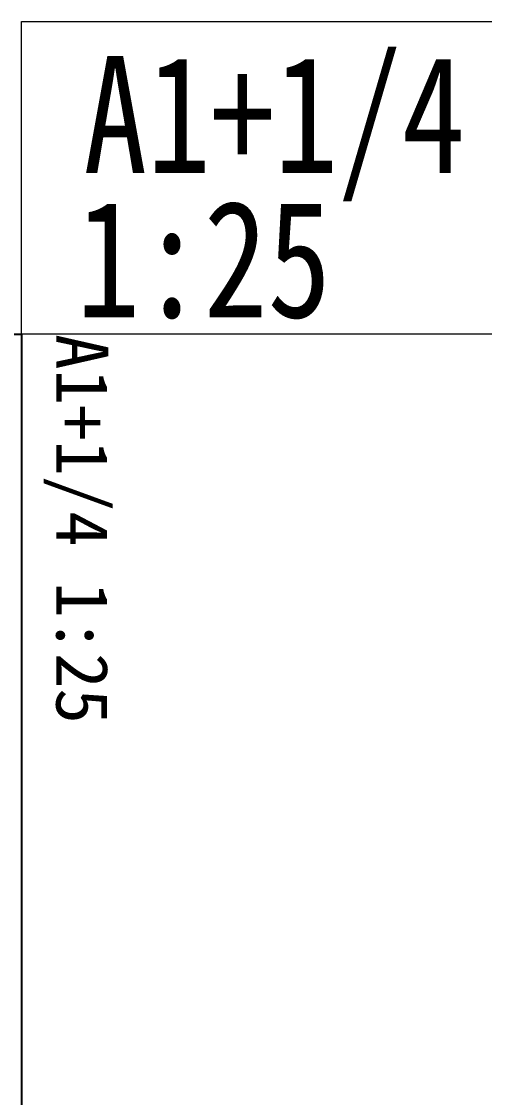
# Model space of a CAD drawing. Extents: x -812054 to 22247, y -644080 to 1003627.
# Drawn here: x -54665 to -48005, y -219650 to -204160 of the extents above; entities that cross this region are included whole.
import ezdxf

# ---------------------------------------------------------------- set-up
doc = ezdxf.new("R2010")
doc.units = 0
doc.header["$LTSCALE"] = 1000
doc.layers.add('yichutu', color=7, linetype='CONTINUOUS', true_color=0xffffff)
doc.layers.add('图框', color=9, linetype='CONTINUOUS', lineweight=18)
doc.styles.add('_TCH_LABEL', font='simhei.ttf')
doc.styles.add('黑体', font='simhei.ttf')

# ---------------------------------------------------------------- blocks, each defined once
blk = doc.blocks.new('yct-1051-594-26275-14850-25-1002.0')
at = {"layer": 'yichutu', "color": 7, "true_color": 0xffffff}
blk.add_lwpolyline([(0, 0), (0, 14850), (26275, 14850), (26275, 0)], close=True, dxfattribs=at)
at = {"layer": 'yichutu', "color": 7, "true_color": 0xffffff, "style": '_TCH_LABEL'}
blk.add_text('A1+1/4 1:25', height=750, dxfattribs=at).set_placement((0, 15350))

msp = doc.modelspace()

# ---------------------------------------------------------------- linework, layer by layer
at = {"layer": '图框', "color": 2}
msp.add_lwpolyline([(-46914.83, -208659.88), (-54664.83, -208659.88), (-54664.83, -204159.88), (-46914.83, -204159.88)], close=True, dxfattribs=at)

# ---------------------------------------------------------------- block references
at = {"layer": 'yichutu', "rotation": 270}
msp.add_blockref('yct-1051-594-26275-14850-25-1002.0', (-69514.83, -208659.88), dxfattribs=at)

# ---------------------------------------------------------------- texts
at = {"layer": '图框', "color": 2, "style": '黑体', "width": 0.8}
for s, p in [('A1+1/4', (-53774.45, -206339.18)), ('1:25', (-53874.05, -208420.71))]:
    msp.add_text(s, height=1682.363, dxfattribs=at).set_placement(p)

doc.saveas('drawing.dxf')
